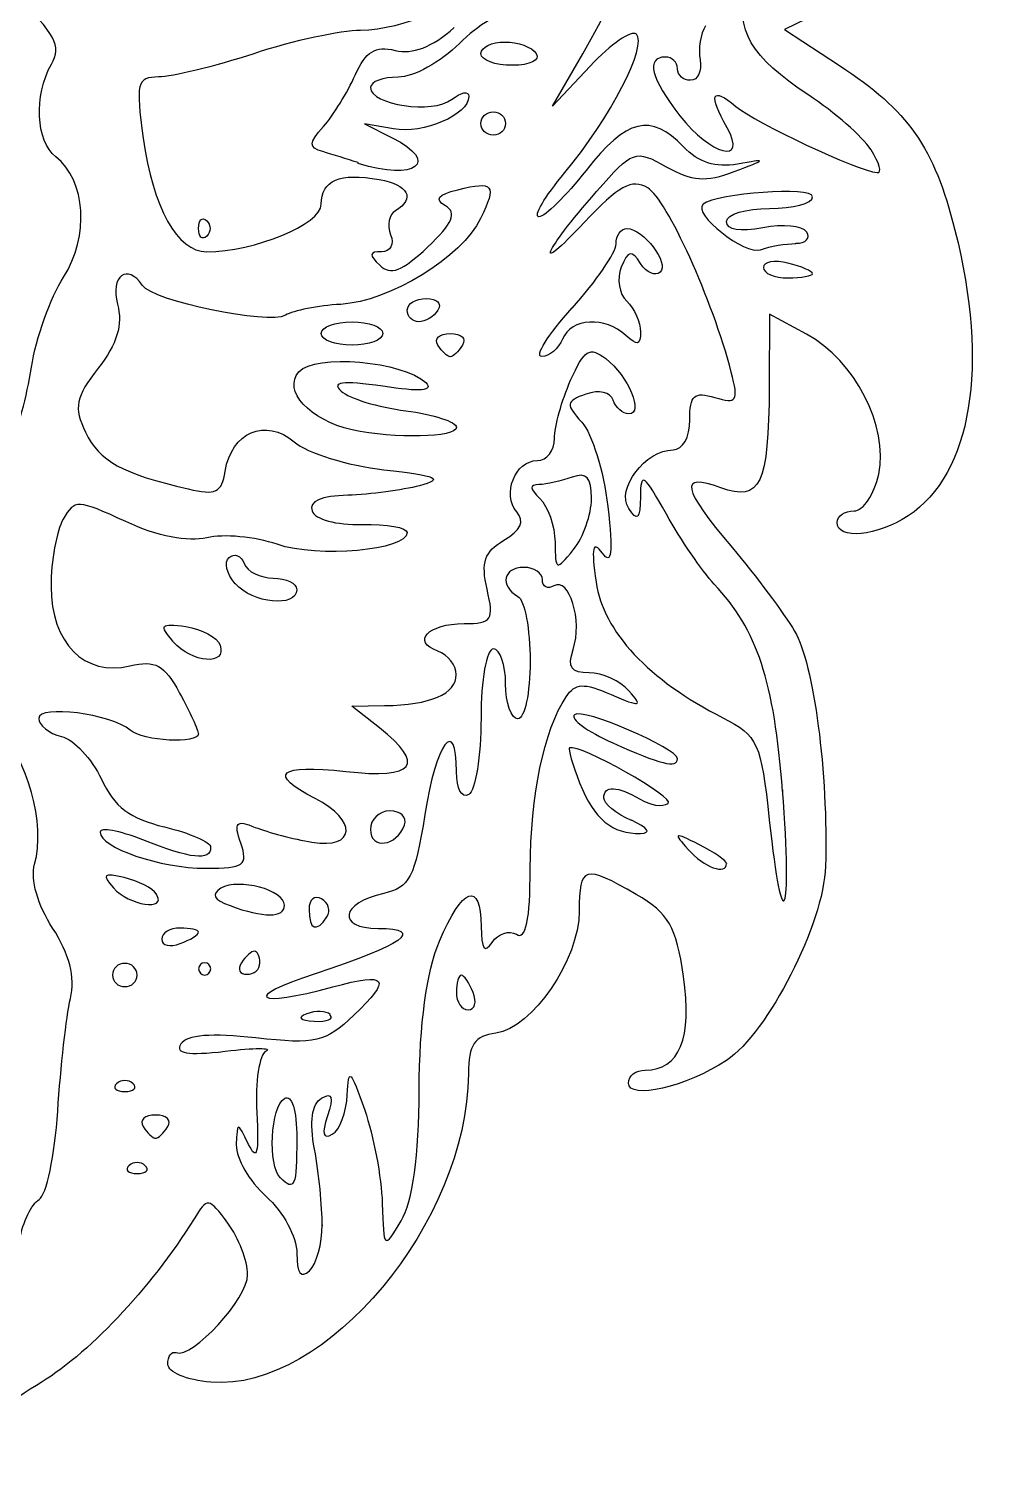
# Model space of a CAD drawing. Extents: x 2.4 to 13.2, y 1.8 to 13.4.
# Drawn here: x 9.709 to 11.29, y 3.238 to 5.6 of the extents above; entities that cross this region are included whole.
import ezdxf

# ---------------------------------------------------------------- set-up
doc = ezdxf.new("R2010")
doc.units = 0
doc.layers.add('Layer_1', color=7, linetype='CONTINUOUS')

msp = doc.modelspace()

# ---------------------------------------------------------------- linework, layer by layer
at = {"layer": 'Layer_1', "color": 7}
for points in [[(11.026569, 5.63423), (10.952769, 5.59833), (11.043719, 5.53903)], [(10.633031, 5.53829), (10.571041, 5.47229), (10.620751, 5.55859)], [(10.309216, 5.43494), (10.261386, 5.44294), (10.306876, 5.42024)], [(11.095515, 5.40023), (11.095419, 5.4006)], [(10.251276, 5.37774), (10.251099, 5.37934)], [(9.988257, 5.27107), (9.988257, 5.27077)], [(10.971743, 5.24598), (10.971725, 5.24658)], [(10.603351, 5.14015), (10.603356, 5.13981)], [(10.989166, 5.09682), (10.928506, 5.12982), (10.927873, 5.01108)], [(10.240981, 4.93956), (10.240989, 4.93926)], [(10.635209, 4.82568), (10.635259, 4.82678)], [(10.048531, 4.68629), (10.048506, 4.68619)], [(9.946195, 4.59099), (9.946205, 4.59159)], [(10.286217, 4.4489), (10.240727, 4.4848), (10.294677, 4.48549)], [(10.949718, 4.34699), (10.949911, 4.34413)], [(10.327342, 4.28869), (10.327342, 4.28929)], [(10.700972, 4.29699), (10.70097, 4.29629)], [(10.857656, 4.22583), (10.857666, 4.22503)], [(9.918987, 4.17458), (9.918998, 4.17508)], [(10.129785, 4.15687), (10.129785, 4.15698)], [(10.199735, 4.13768), (10.199695, 4.13778)], [(10.205196, 3.97594), (10.205186, 3.97704)], [(10.192006, 3.6309), (10.191849, 3.62942)]]:
    msp.add_lwpolyline(points, dxfattribs=at)
for points in [[(10.453288, 5.55864)], [(10.453288, 5.44354)], [(10.999205, 5.19638)], [(10.331977, 5.13651)], [(10.190444, 5.09811)], [(10.38252, 5.07891)], [(10.776793, 4.39778)], [(9.98826, 4.11244)], [(10.089352, 4.06224)], [(9.887161, 4.04204)], [(10.008472, 4.05214)], [(10.440382, 4.01334)], [(9.880455, 3.86314)], [(9.937709, 3.79244)], [(9.900672, 3.72814)], [(10.123019, 3.70798)]]:
    msp.add_lwpolyline(points, close=True, dxfattribs=at)
for points in [[(10.620751, 5.55859), (10.699271, 5.6949), (10.706591, 5.7312), (10.655571, 5.7312)], [(10.440021, 5.6826), (10.423691, 5.6422), (10.32607, 5.597), (10.255199, 5.597)], [(10.992947, 5.4903), (10.897157, 5.5534), (10.871528, 5.59731), (10.888264, 5.66963)], [(9.746072, 5.54123), (9.763231, 5.57163), (9.752872, 5.59103), (9.685412, 5.65501)], [(10.506526, 5.62824), (10.488086, 5.62924), (10.448126, 5.60594), (10.417776, 5.57544)], [(10.255199, 5.597), (10.223029, 5.597), (10.143814, 5.5797), (10.079169, 5.5586)], [(10.311919, 5.56394), (10.340599, 5.55694), (10.372589, 5.56894), (10.409119, 5.60164)], [(10.709171, 5.59079), (10.701371, 5.59779), (10.667131, 5.57459), (10.633031, 5.53829)], [(10.822963, 5.60419), (10.814763, 5.59189), (10.810773, 5.56659), (10.814063, 5.54829)], [(10.417776, 5.57544), (10.387416, 5.54494), (10.342096, 5.51994), (10.317037, 5.51994)], [(10.453288, 5.55864), (10.453288, 5.56954), (10.470948, 5.57774), (10.492528, 5.57774)], [(10.492528, 5.57774), (10.514108, 5.57774), (10.537398, 5.56974), (10.544268, 5.55864)], [(10.591315, 5.36275), (10.665855, 5.45205), (10.72823, 5.57271), (10.709171, 5.59079)], [(10.079169, 5.5586), (10.014519, 5.5375), (9.944011, 5.5202), (9.922464, 5.5202)], [(10.246189, 5.52324), (10.263719, 5.56234), (10.279279, 5.57204), (10.311919, 5.56394)], [(10.505028, 5.53954), (10.476558, 5.53954), (10.453288, 5.54754), (10.453288, 5.55864)], [(10.544268, 5.55864), (10.551368, 5.54774), (10.534368, 5.53954), (10.505028, 5.53954)], [(10.756683, 5.55299), (10.724273, 5.55299), (10.733113, 5.51749), (10.780703, 5.45629)], [(10.776903, 5.53389), (10.776903, 5.54479), (10.767803, 5.55299), (10.756683, 5.55299)], [(9.753302, 5.38889), (9.720431, 5.41479), (9.716891, 5.48942), (9.746072, 5.54123)], [(10.798393, 5.51479), (10.786583, 5.51479), (10.776903, 5.52279), (10.776903, 5.53389)], [(10.814063, 5.54829), (10.817263, 5.52989), (10.810263, 5.51479), (10.798393, 5.51479)], [(11.043719, 5.53903), (11.156994, 5.46503), (11.19919, 5.40495), (11.233647, 5.26829)], [(9.922464, 5.5202), (9.886924, 5.5202), (9.884584, 5.5101), (9.897224, 5.41946)], [(10.194049, 5.43894), (10.210099, 5.45704), (10.233549, 5.49514), (10.246189, 5.52324)], [(10.317037, 5.51994), (10.291987, 5.51994), (10.271487, 5.51294), (10.271487, 5.50284)], [(10.271487, 5.50284), (10.271487, 5.47414), (10.374246, 5.45904), (10.404842, 5.48314)], [(10.858483, 5.43669), (10.827463, 5.49169), (10.833023, 5.50519), (10.872923, 5.47189)], [(10.433252, 5.48814), (10.433252, 5.45794), (10.358302, 5.42574), (10.309216, 5.43494)], [(10.404842, 5.48314), (10.420452, 5.49534), (10.433252, 5.49794), (10.433252, 5.48814)], [(11.095419, 5.4006), (11.081429, 5.4221), (11.035309, 5.4624), (10.992947, 5.4903)], [(10.453288, 5.44354), (10.453288, 5.45444), (10.462388, 5.46264), (10.473508, 5.46264)], [(10.473508, 5.46264), (10.484628, 5.46264), (10.493728, 5.45464), (10.493728, 5.44354)], [(10.786543, 5.40545), (10.733083, 5.46145), (10.692813, 5.45175), (10.626265, 5.36635)], [(10.780703, 5.45629), (10.831583, 5.39109), (10.89298, 5.37539), (10.858483, 5.43669)], [(10.872923, 5.47189), (10.906233, 5.44409), (11.072177, 5.36635), (11.105615, 5.36283)], [(10.192749, 5.39734), (10.169089, 5.40434), (10.169279, 5.41104), (10.194049, 5.43894)], [(10.473508, 5.42444), (10.462388, 5.42444), (10.453288, 5.43244), (10.453288, 5.44354)], [(10.493728, 5.44354), (10.493728, 5.43264), (10.484628, 5.42444), (10.473508, 5.42444)], [(9.897224, 5.41946), (9.913024, 5.3052), (9.953574, 5.23246), (10.00147, 5.23246)], [(10.306876, 5.42024), (10.387456, 5.38014), (10.345336, 5.34794), (10.251276, 5.37774)], [(9.765974, 5.19077), (9.808891, 5.25767), (9.803002, 5.34976), (9.753302, 5.38889)], [(10.251099, 5.37934), (10.234419, 5.38434), (10.208159, 5.39284), (10.192749, 5.39734)], [(10.64373, 5.33175), (10.70357, 5.40005), (10.70685, 5.40125), (10.758376, 5.37245)], [(10.875613, 5.37685), (10.839523, 5.37085), (10.811383, 5.37885), (10.786543, 5.40545)], [(10.869913, 5.36445), (10.924493, 5.38485), (10.924873, 5.38565), (10.875613, 5.37685)], [(11.105615, 5.36283), (11.114015, 5.36183), (11.109515, 5.37873), (11.095515, 5.40023)], [(10.190374, 5.31066), (10.190374, 5.35016), (10.221014, 5.36316), (10.285644, 5.35146)], [(10.548745, 5.29015), (10.538845, 5.29015), (10.557945, 5.32285), (10.591315, 5.36275)], [(10.626265, 5.36635), (10.593555, 5.32435), (10.558665, 5.29015), (10.548745, 5.29015)], [(10.758376, 5.37245), (10.801016, 5.34845), (10.822886, 5.34705), (10.869913, 5.36445)], [(10.285644, 5.35146), (10.333764, 5.34346), (10.345874, 5.31966), (10.312564, 5.30016)], [(10.415104, 5.33466), (10.474684, 5.34946), (10.479554, 5.34266), (10.452724, 5.28746)], [(10.727913, 5.33765), (10.701343, 5.35325), (10.680343, 5.34165), (10.62306, 5.28055)], [(10.865391, 5.03448), (10.834741, 5.15274), (10.759347, 5.31908), (10.727913, 5.33765)], [(10.999215, 5.32308), (10.999215, 5.34038), (10.842151, 5.32908), (10.819053, 5.31068)], [(10.394784, 5.30796), (10.376144, 5.31886), (10.381894, 5.32646), (10.415104, 5.33466)], [(10.62306, 5.28055), (10.5385, 5.19005), (10.55466, 5.22995), (10.64373, 5.33175)], [(10.928445, 5.30378), (10.967365, 5.30378), (10.999215, 5.31178), (10.999215, 5.32308)], [(9.988257, 5.27077), (9.988257, 5.28487), (9.994357, 5.29057), (10.001747, 5.28367)], [(10.00147, 5.23246), (10.08042, 5.23246), (10.190374, 5.27806), (10.190374, 5.31066)], [(10.312564, 5.30016), (10.301924, 5.29416), (10.298354, 5.27616), (10.304564, 5.26066)], [(10.365524, 5.24036), (10.407014, 5.27976), (10.414314, 5.29666), (10.394784, 5.30796)], [(10.819053, 5.31068), (10.800383, 5.29538), (10.887613, 5.22638), (10.913673, 5.23588)], [(10.857675, 5.28218), (10.857675, 5.29438), (10.889505, 5.30378), (10.928445, 5.30378)], [(10.001747, 5.25817), (9.994347, 5.25117), (9.988257, 5.25717), (9.988257, 5.27107)], [(10.001747, 5.28367), (10.009147, 5.27667), (10.009147, 5.26517), (10.001747, 5.25817)], [(10.452724, 5.28746), (10.422104, 5.22376), (10.303102, 5.15064), (10.222444, 5.14599)], [(10.675696, 5.24535), (10.675696, 5.25935), (10.683696, 5.27065), (10.693446, 5.27065)], [(10.693446, 5.27065), (10.720806, 5.27065), (10.764106, 5.21385), (10.748246, 5.19885)], [(10.917545, 5.27208), (10.879585, 5.26508), (10.857675, 5.26808), (10.857675, 5.28218)], [(10.989505, 5.26508), (10.982805, 5.27518), (10.950475, 5.27858), (10.917545, 5.27208)], [(11.233647, 5.26829), (11.290237, 5.04387), (11.261347, 4.86739), (11.156647, 4.79782)], [(10.304564, 5.26066), (10.311064, 5.24476), (10.304482, 5.23266), (10.289524, 5.23266)], [(10.603356, 5.13981), (10.643146, 5.18381), (10.675696, 5.23131), (10.675696, 5.24535)], [(10.913673, 5.23588), (10.929183, 5.24188), (10.955313, 5.24598), (10.971743, 5.24598)], [(10.971725, 5.24658), (10.988145, 5.24658), (10.996145, 5.25458), (10.989505, 5.26508)], [(10.289524, 5.23266), (10.269364, 5.23266), (10.268704, 5.22766), (10.286624, 5.21026)], [(10.286624, 5.21026), (10.304634, 5.19316), (10.323364, 5.20016), (10.365524, 5.24036)], [(10.716126, 5.21315), (10.701026, 5.23625), (10.695846, 5.23535), (10.684216, 5.20715)], [(10.958775, 5.21378), (10.936535, 5.21978), (10.918335, 5.21578), (10.918335, 5.20678)], [(9.895802, 5.17699), (9.871478, 5.21439), (9.842573, 5.19249), (9.854862, 5.14609)], [(10.684216, 5.20715), (10.676516, 5.18835), (10.680616, 5.16315), (10.693216, 5.15115)], [(10.748246, 5.19885), (10.740446, 5.19185), (10.726036, 5.19785), (10.716126, 5.21315)], [(10.918335, 5.20678), (10.918335, 5.19668), (10.936535, 5.18938), (10.958775, 5.18938)], [(10.999205, 5.19638), (10.999205, 5.20038), (10.981005, 5.20858), (10.958775, 5.21378)], [(10.958775, 5.18938), (10.981015, 5.18938), (10.999205, 5.19338), (10.999205, 5.19638)], [(9.713297, 5.04237), (9.720637, 5.09017), (9.744318, 5.15698), (9.765974, 5.19077)], [(10.131314, 5.12809), (10.103544, 5.11179), (9.912408, 5.15149), (9.895802, 5.17699)], [(10.331977, 5.13651), (10.331977, 5.14741), (10.346157, 5.15561), (10.363507, 5.15561)], [(10.363507, 5.15561), (10.380847, 5.15561), (10.389417, 5.14761), (10.382527, 5.13651)], [(10.693216, 5.15115), (10.705826, 5.13905), (10.716126, 5.11655), (10.716126, 5.10075)], [(9.854862, 5.14609), (9.863792, 5.11259), (9.85423, 5.08069), (9.823267, 5.04103)], [(10.222444, 5.14599), (10.185454, 5.14399), (10.144444, 5.13589), (10.131314, 5.12809)], [(10.350997, 5.11741), (10.340577, 5.11741), (10.331977, 5.12541), (10.331977, 5.13651)], [(10.382527, 5.13651), (10.375627, 5.12561), (10.361487, 5.11741), (10.350997, 5.11741)], [(10.553441, 5.06005), (10.541091, 5.06005), (10.563541, 5.09605), (10.603351, 5.14015)], [(10.691866, 5.09475), (10.658206, 5.12675), (10.601486, 5.12365), (10.587501, 5.08875)], [(10.190444, 5.09811), (10.190444, 5.10901), (10.213194, 5.11721), (10.240994, 5.11721)], [(10.240994, 5.11721), (10.268794, 5.11721), (10.291544, 5.10921), (10.291544, 5.09811)], [(10.716126, 5.10075), (10.716126, 5.07835), (10.710726, 5.07715), (10.691866, 5.09475)], [(10.240994, 5.07901), (10.213194, 5.07901), (10.190444, 5.08701), (10.190444, 5.09811)], [(10.291544, 5.09811), (10.291544, 5.08721), (10.268794, 5.07901), (10.240994, 5.07901)], [(10.38252, 5.07891), (10.37562, 5.08981), (10.38472, 5.09801), (10.40274, 5.09801)], [(10.40274, 5.05981), (10.39844, 5.05981), (10.38941, 5.06781), (10.38252, 5.07891)], [(10.40274, 5.09801), (10.42075, 5.09801), (10.42985, 5.09001), (10.42296, 5.07891)], [(10.42296, 5.07891), (10.41606, 5.06801), (10.40697, 5.05981), (10.40274, 5.05981)], [(10.587501, 5.08875), (10.581101, 5.07285), (10.565761, 5.06005), (10.553441, 5.06005)], [(11.108087, 4.86652), (11.124797, 4.94572), (11.069277, 5.05321), (10.989166, 5.09682)], [(10.153539, 5.03506), (10.179719, 5.06516), (10.325933, 5.05236), (10.362301, 5.01706)], [(10.600863, 5.02099), (10.623263, 5.07139), (10.632173, 5.07709), (10.658693, 5.05669)], [(10.658693, 5.05669), (10.696033, 5.02809), (10.722173, 4.96559), (10.696753, 4.96559)], [(9.67831, 4.91708), (9.690249, 4.93818), (9.705982, 4.99448), (9.713297, 5.04237)], [(9.823267, 5.04103), (9.785612, 4.99273), (9.782465, 4.97673), (9.802356, 4.93536)], [(10.240989, 4.93926), (10.170749, 4.95546), (10.126431, 5.00406), (10.153539, 5.03506)], [(10.838221, 4.99258), (10.874971, 4.98168), (10.877931, 4.98658), (10.865391, 5.03448)], [(10.291531, 5.01106), (10.223891, 5.02116), (10.206411, 5.01806), (10.223361, 5.00306)], [(10.362301, 5.01706), (10.376081, 5.00356), (10.353601, 5.00156), (10.291531, 5.01106)], [(10.574393, 4.92509), (10.574393, 4.94489), (10.586303, 4.98819), (10.600863, 5.02099)], [(10.927873, 5.01108), (10.926926, 4.8489), (10.913533, 4.82054), (10.848333, 4.84407)], [(10.223361, 5.00306), (10.235901, 4.99096), (10.283681, 4.97666), (10.329511, 4.97076)], [(10.626043, 4.99839), (10.592913, 4.98619), (10.592233, 4.98159), (10.619443, 4.95179)], [(10.670913, 4.98829), (10.666213, 5.00179), (10.647953, 5.00549), (10.626043, 4.99839)], [(10.696753, 4.96559), (10.686853, 4.96559), (10.675263, 4.97569), (10.670913, 4.98829)], [(10.796991, 4.95568), (10.796991, 4.99648), (10.803991, 5.00278), (10.838221, 4.99258)], [(10.032119, 4.87106), (10.042219, 4.93546), (10.099059, 4.95976), (10.145833, 4.91956)], [(10.329511, 4.97076), (10.375341, 4.96476), (10.412841, 4.95266), (10.412841, 4.94356)], [(10.412841, 4.94356), (10.412841, 4.92626), (10.311007, 4.92456), (10.240981, 4.93956)], [(10.619443, 4.95179), (10.636153, 4.93349), (10.655353, 4.87119), (10.662113, 4.81313)], [(10.769791, 4.90638), (10.785521, 4.90638), (10.796991, 4.92728), (10.796991, 4.95568)], [(9.802356, 4.93536), (9.825298, 4.88766), (9.862325, 4.86726), (9.971459, 4.84216)], [(10.145833, 4.91956), (10.167193, 4.90126), (10.233703, 4.88056), (10.293601, 4.87366)], [(10.546213, 4.88889), (10.561693, 4.88889), (10.574393, 4.90519), (10.574393, 4.92509)], [(10.512343, 4.80419), (10.487223, 4.83289), (10.509443, 4.88889), (10.546213, 4.88889)], [(10.696611, 4.80998), (10.675251, 4.84208), (10.724091, 4.90638), (10.769791, 4.90638)], [(9.971459, 4.84216), (10.016459, 4.83126), (10.026749, 4.83616), (10.032119, 4.87106)], [(10.293601, 4.87366), (10.382471, 4.86356), (10.393221, 4.85856), (10.351971, 4.84736)], [(10.635259, 4.82678), (10.635259, 4.86118), (10.626959, 4.87008), (10.603279, 4.86148)], [(10.758701, 4.80038), (10.721361, 4.86738), (10.716101, 4.87098), (10.715821, 4.82928)], [(10.848333, 4.84407), (10.778773, 4.86907), (10.783553, 4.84413), (10.867193, 4.74517)], [(11.067517, 4.80602), (11.082807, 4.80602), (11.101057, 4.83322), (11.108087, 4.86652)], [(10.351971, 4.84736), (10.324171, 4.84036), (10.271091, 4.83286), (10.234027, 4.83176)], [(10.548689, 4.84928), (10.532919, 4.84928), (10.533439, 4.84228), (10.550289, 4.82628)], [(10.603279, 4.86148), (10.585689, 4.85548), (10.561129, 4.84928), (10.548689, 4.84928)], [(9.86885, 4.78826), (9.788086, 4.82536), (9.78478, 4.82536), (9.765411, 4.79226)], [(10.234027, 4.83176), (10.189667, 4.83076), (10.169537, 4.82166), (10.175157, 4.80586)], [(10.550289, 4.82628), (10.563619, 4.81358), (10.574839, 4.78118), (10.575189, 4.75438)], [(10.605519, 4.74218), (10.621849, 4.76258), (10.635209, 4.80028), (10.635209, 4.82568)], [(10.715821, 4.82928), (10.715536, 4.79218), (10.711221, 4.78798), (10.696611, 4.80998)], [(10.175157, 4.80586), (10.180057, 4.79206), (10.214897, 4.78256), (10.257717, 4.78376)], [(10.491083, 4.75769), (10.518983, 4.77419), (10.525683, 4.78889), (10.512343, 4.80419)], [(10.662113, 4.81313), (10.671013, 4.73633), (10.668613, 4.71543), (10.653113, 4.73643)], [(10.837211, 4.68564), (10.817441, 4.70674), (10.782111, 4.75844), (10.758701, 4.80038)], [(11.039717, 4.78692), (11.039717, 4.79782), (11.052227, 4.80602), (11.067517, 4.80602)], [(11.156647, 4.79782), (11.105897, 4.76412), (11.039717, 4.75802), (11.039717, 4.78692)], [(9.765411, 4.79226), (9.754419, 4.77286), (9.745414, 4.72296), (9.745414, 4.68174)], [(10.001997, 4.76186), (9.971137, 4.75486), (9.920637, 4.76386), (9.86885, 4.78826)], [(10.331757, 4.77016), (10.331757, 4.74106), (10.184789, 4.72796), (10.117667, 4.75096)], [(10.257717, 4.78376), (10.298447, 4.78476), (10.331757, 4.77876), (10.331757, 4.77016)], [(10.117667, 4.75096), (10.081397, 4.76346), (10.029337, 4.76826), (10.001997, 4.76186)], [(10.463383, 4.67699), (10.453073, 4.72119), (10.459083, 4.73879), (10.491083, 4.75769)], [(10.575189, 4.75438), (10.57582, 4.70728), (10.576789, 4.70678), (10.605519, 4.74218)], [(10.653113, 4.73643), (10.637183, 4.75793), (10.634573, 4.74653), (10.642803, 4.68853)], [(10.048506, 4.68619), (10.034456, 4.70229), (10.030026, 4.72159), (10.038706, 4.72939)], [(10.038706, 4.72939), (10.047306, 4.73639), (10.058516, 4.73339), (10.063506, 4.71929)], [(10.867193, 4.74517), (10.905763, 4.69947), (10.951883, 4.63769), (10.969655, 4.60786)], [(10.063506, 4.71929), (10.068506, 4.70609), (10.089976, 4.69529), (10.111286, 4.69529)], [(10.524149, 4.71308), (10.489809, 4.71308), (10.483489, 4.68298), (10.514049, 4.66518)], [(10.554479, 4.69268), (10.554479, 4.70358), (10.540829, 4.71308), (10.524149, 4.71308)], [(9.745414, 4.68174), (9.745414, 4.58864), (9.800525, 4.53297), (9.875384, 4.5508)], [(10.150036, 4.67619), (10.150036, 4.64639), (10.077086, 4.65369), (10.048531, 4.68629)], [(10.111286, 4.69529), (10.132616, 4.69529), (10.150036, 4.68729), (10.150036, 4.67619)], [(10.425513, 4.62049), (10.471423, 4.62049), (10.475183, 4.62649), (10.463383, 4.67699)], [(10.573239, 4.68258), (10.562929, 4.67658), (10.554479, 4.68058), (10.554479, 4.69268)], [(10.605029, 4.57799), (10.620829, 4.62519), (10.598829, 4.69758), (10.573239, 4.68258)], [(10.642803, 4.68853), (10.654523, 4.60733), (10.729323, 4.5274), (10.851658, 4.46529)], [(10.949911, 4.34413), (10.935761, 4.52689), (10.908481, 4.60957), (10.837211, 4.68564)], [(10.514049, 4.66518), (10.525169, 4.65918), (10.534269, 4.61068), (10.534269, 4.55856)], [(9.946205, 4.59159), (9.922825, 4.61829), (9.925515, 4.62139), (9.967405, 4.61559)], [(9.967405, 4.61559), (9.993815, 4.61159), (10.019145, 4.59819), (10.023725, 4.58499)], [(10.382393, 4.57509), (10.338353, 4.59109), (10.366223, 4.62049), (10.425513, 4.62049)], [(10.969655, 4.60786), (11.001305, 4.55476), (11.025135, 4.37368), (11.020575, 4.22106)], [(10.023725, 4.58499), (10.035695, 4.55049), (9.977855, 4.55539), (9.946195, 4.59099)], [(9.875384, 4.5508), (9.917344, 4.5609), (9.931451, 4.5528), (9.957072, 4.5062)], [(10.412593, 4.53669), (10.412593, 4.55169), (10.399003, 4.56899), (10.382393, 4.57509)], [(10.473609, 4.57876), (10.462389, 4.57876), (10.453389, 4.52806), (10.453389, 4.46487)], [(10.493829, 4.52126), (10.493829, 4.55286), (10.484729, 4.57876), (10.473609, 4.57876)], [(10.534269, 4.55856), (10.534269, 4.50646), (10.525169, 4.46376), (10.514049, 4.46376)], [(10.631499, 4.53959), (10.601389, 4.53959), (10.595169, 4.54759), (10.605029, 4.57799)], [(10.294677, 4.48549), (10.370307, 4.48649), (10.412593, 4.50469), (10.412593, 4.53669)], [(10.696919, 4.50979), (10.682579, 4.52609), (10.653129, 4.53959), (10.631499, 4.53959)], [(10.514049, 4.46376), (10.502929, 4.46376), (10.493829, 4.48966), (10.493829, 4.52126)], [(10.593529, 4.49979), (10.609039, 4.52279), (10.621679, 4.52339), (10.667629, 4.50379)], [(9.875818, 4.4449), (9.844542, 4.472), (9.725188, 4.4874), (9.725188, 4.4643)], [(9.957072, 4.5062), (9.974102, 4.475), (9.988032, 4.4447), (9.988032, 4.4389)], [(10.534359, 4.21686), (10.534553, 4.33669), (10.557389, 4.44632), (10.593529, 4.49979)], [(10.667629, 4.50379), (10.717019, 4.48239), (10.720199, 4.48319), (10.696919, 4.50979)], [(9.725188, 4.4643), (9.725188, 4.4534), (9.742059, 4.4396), (9.762652, 4.4345)], [(10.412949, 4.37637), (10.412949, 4.46987), (10.379529, 4.42487), (10.360899, 4.30627)], [(10.453389, 4.46487), (10.453389, 4.40217), (10.444289, 4.34564), (10.433169, 4.33907)], [(10.6071, 4.47048), (10.6, 4.46348), (10.62843, 4.44278), (10.67031, 4.42398)], [(10.776793, 4.39778), (10.776793, 4.41538), (10.619936, 4.48268), (10.6071, 4.47048)], [(10.851658, 4.46529), (10.909128, 4.43609), (10.914618, 4.42399), (10.928018, 4.29749)], [(9.718457, 4.2244), (9.736934, 4.2913), (9.707752, 4.39525), (9.653215, 4.45673)], [(9.988032, 4.4389), (9.988032, 4.422), (9.896792, 4.4268), (9.875818, 4.4449)], [(10.230617, 4.3771), (10.344444, 4.3642), (10.362932, 4.388), (10.286217, 4.4489)], [(9.762652, 4.4345), (9.783255, 4.4295), (9.81283, 4.3978), (9.828362, 4.3644)], [(10.76149, 4.32439), (10.77596, 4.33239), (10.61509, 4.42359), (10.599313, 4.41589)], [(10.67031, 4.42398), (10.74895, 4.38868), (10.776792, 4.38178), (10.776793, 4.39778)], [(10.599313, 4.41589), (10.596113, 4.41489), (10.603613, 4.38849), (10.615733, 4.35819)], [(10.180067, 4.3327), (10.101167, 4.3728), (10.120217, 4.3895), (10.230617, 4.3771)], [(10.433169, 4.33907), (10.421699, 4.33207), (10.412949, 4.34917), (10.412949, 4.37637)], [(9.828362, 4.3644), (9.849592, 4.3186), (9.875415, 4.2992), (9.932428, 4.2858)], [(10.615733, 4.35819), (10.639833, 4.29809), (10.669343, 4.27379), (10.716132, 4.27519)], [(10.65548, 4.33339), (10.65548, 4.35439), (10.6782, 4.35359), (10.71517, 4.33139)], [(10.928018, 4.29749), (10.949538, 4.0943), (10.966308, 4.13261), (10.949718, 4.34699)], [(10.175067, 4.2607), (10.247277, 4.2485), (10.250647, 4.2969), (10.180067, 4.3327)], [(10.70097, 4.29629), (10.67595, 4.30719), (10.65548, 4.32429), (10.65548, 4.33339)], [(10.71517, 4.33139), (10.73132, 4.32129), (10.75217, 4.31819), (10.76149, 4.32439)], [(10.057827, 4.259), (10.046167, 4.2938), (10.049827, 4.2979), (10.081747, 4.285)], [(10.303322, 4.31209), (10.285732, 4.31209), (10.271312, 4.29839), (10.271312, 4.28169)], [(10.360899, 4.30627), (10.344629, 4.20266), (10.335779, 4.18571), (10.293139, 4.17628)], [(10.327342, 4.28929), (10.331742, 4.30189), (10.320942, 4.31209), (10.303322, 4.31209)], [(9.896396, 4.2645), (9.857826, 4.2798), (9.826284, 4.2855), (9.826284, 4.2773)], [(9.826284, 4.2773), (9.826284, 4.2516), (9.925546, 4.2177), (10.000457, 4.2177)], [(9.932428, 4.2858), (9.974138, 4.2757), (10.008248, 4.2609), (10.008248, 4.2523)], [(10.081747, 4.285), (10.102497, 4.277), (10.144487, 4.2658), (10.175067, 4.2607)], [(10.271312, 4.28169), (10.271312, 4.24779), (10.314832, 4.25379), (10.327342, 4.28869)], [(10.716132, 4.27519), (10.734712, 4.27588), (10.728832, 4.28319), (10.700972, 4.29699)], [(10.812176, 4.25683), (10.770926, 4.27773), (10.769266, 4.27673), (10.794426, 4.24883)], [(10.008248, 4.2523), (10.008248, 4.2293), (9.975818, 4.2329), (9.896396, 4.2645)], [(10.000457, 4.2177), (10.064107, 4.2177), (10.070177, 4.2227), (10.057827, 4.259)], [(10.857666, 4.22503), (10.857666, 4.23003), (10.837196, 4.24423), (10.812176, 4.25683)], [(10.794426, 4.24883), (10.820266, 4.21913), (10.857656, 4.20553), (10.857656, 4.22583)], [(9.748117, 4.11922), (9.723251, 4.15742), (9.711493, 4.19912), (9.718457, 4.2244)], [(9.866098, 4.20228), (9.831696, 4.21028), (9.828464, 4.20828), (9.848025, 4.18548)], [(10.511769, 4.10902), (10.527349, 4.09892), (10.534299, 4.13302), (10.534359, 4.21686)], [(10.709003, 4.17455), (10.623263, 4.22415), (10.615073, 4.22175), (10.615073, 4.14725)], [(11.020575, 4.22106), (11.017675, 4.12676), (10.926075, 3.94692), (10.857706, 3.90153)], [(9.848025, 4.18548), (9.873582, 4.15628), (9.937326, 4.14688), (9.918987, 4.17458)], [(9.918998, 4.17508), (9.912898, 4.18518), (9.889148, 4.19668), (9.866098, 4.20228)], [(10.025165, 4.18488), (10.008455, 4.17478), (10.013035, 4.16628), (10.040145, 4.15618)], [(10.129785, 4.15698), (10.129785, 4.18188), (10.054365, 4.20208), (10.025165, 4.18488)], [(10.384809, 4.09752), (10.422479, 4.18682), (10.453239, 4.19775), (10.453689, 4.12192)], [(10.040145, 4.15618), (10.095285, 4.13578), (10.129785, 4.13598), (10.129785, 4.15687)], [(10.190795, 4.16768), (10.179485, 4.17368), (10.170255, 4.16668), (10.170255, 4.14988)], [(10.199695, 4.13778), (10.206095, 4.14788), (10.202295, 4.16108), (10.190795, 4.16768)], [(10.293139, 4.17628), (10.221959, 4.16068), (10.215219, 4.11868), (10.283939, 4.11868)], [(10.786813, 4.03979), (10.774873, 4.12219), (10.762493, 4.14365), (10.709003, 4.17455)], [(10.170255, 4.14988), (10.170255, 4.11628), (10.182385, 4.11128), (10.199735, 4.13768)], [(10.615073, 4.14725), (10.615073, 4.06755), (10.537943, 3.9547), (10.477901, 3.9465)], [(9.777246, 4.00314), (9.785436, 4.03874), (9.775966, 4.07654), (9.748117, 4.11922)], [(9.95793, 4.11934), (9.94125, 4.11934), (9.9276, 4.11134), (9.9276, 4.10084)], [(9.98826, 4.11234), (9.98826, 4.11634), (9.97461, 4.11934), (9.95793, 4.11934)], [(9.95793, 4.09384), (9.97461, 4.09984), (9.98826, 4.10824), (9.98826, 4.11244)], [(10.283939, 4.11868), (10.363469, 4.11868), (10.324829, 4.09088), (10.180488, 4.04418)], [(10.453689, 4.12192), (10.453973, 4.08432), (10.459089, 4.07672), (10.471639, 4.09572)], [(10.471639, 4.09572), (10.481339, 4.11032), (10.499409, 4.11622), (10.511769, 4.10902)], [(9.9276, 4.10084), (9.9276, 4.09074), (9.94125, 4.08714), (9.95793, 4.09384)], [(10.351569, 3.85299), (10.351885, 3.96059), (10.363889, 4.04794), (10.384809, 4.09752)], [(9.998372, 4.06224), (9.992872, 4.06224), (9.988272, 4.05724), (9.988272, 4.05214)], [(10.008472, 4.05214), (10.008472, 4.05714), (10.003872, 4.06224), (9.998372, 4.06224)], [(10.059032, 4.06224), (10.052132, 4.05134), (10.056132, 4.04314), (10.067932, 4.04314)], [(10.080452, 4.08134), (10.075552, 4.08134), (10.065922, 4.07334), (10.059032, 4.06224)], [(10.067932, 4.04314), (10.079712, 4.04314), (10.089352, 4.05114), (10.089352, 4.06224)], [(10.089352, 4.06224), (10.089352, 4.07314), (10.085352, 4.08134), (10.080452, 4.08134)], [(9.866941, 4.06114), (9.855821, 4.06114), (9.846721, 4.05314), (9.846721, 4.04204)], [(9.846721, 4.04204), (9.846721, 4.03114), (9.855861, 4.02294), (9.866941, 4.02294)], [(9.887161, 4.04204), (9.887161, 4.05294), (9.878021, 4.06114), (9.866941, 4.06114)], [(9.866941, 4.02294), (9.878061, 4.02294), (9.887161, 4.03094), (9.887161, 4.04204)], [(9.988272, 4.05214), (9.988272, 4.04714), (9.992872, 4.04204), (9.998372, 4.04204)], [(9.998372, 4.04204), (10.003872, 4.04204), (10.008472, 4.04704), (10.008472, 4.05214)], [(10.180488, 4.04418), (10.058136, 4.00458), (10.081068, 3.98758), (10.209618, 4.02248)], [(10.209618, 4.02248), (10.299728, 4.04708), (10.307658, 4.03628), (10.243958, 3.97568)], [(10.420802, 4.04204), (10.416402, 4.04204), (10.412802, 4.02904), (10.412802, 4.01334)], [(10.440382, 4.01334), (10.433982, 4.02924), (10.425162, 4.04204), (10.420802, 4.04204)], [(10.723813, 3.88543), (10.779973, 3.88543), (10.801533, 3.93823), (10.786813, 4.03979)], [(9.756494, 3.81785), (9.761274, 3.89075), (9.770612, 3.97411), (9.777246, 4.00314)], [(10.412802, 4.01334), (10.412802, 3.99744), (10.421602, 3.98464), (10.432382, 3.98464)], [(10.432382, 3.98464), (10.443152, 3.98464), (10.446722, 3.99764), (10.440382, 4.01334)], [(10.243958, 3.97568), (10.196728, 3.93098), (10.181858, 3.92738), (10.082779, 3.93858)], [(10.166436, 3.97804), (10.150286, 3.97204), (10.155096, 3.96714), (10.178666, 3.96584)], [(10.205186, 3.97704), (10.198486, 3.98304), (10.181026, 3.98404), (10.166436, 3.97804)], [(10.178666, 3.96584), (10.199986, 3.96484), (10.211916, 3.96984), (10.205196, 3.97594)], [(10.082779, 3.93858), (10.009839, 3.94658), (9.968879, 3.94358), (9.959316, 3.92848)], [(10.477901, 3.9465), (10.442521, 3.9415), (10.433001, 3.9277), (10.432621, 3.8794)], [(9.959316, 3.92848), (9.949006, 3.91278), (9.969736, 3.90938), (10.032416, 3.91648)], [(10.032416, 3.91648), (10.080496, 3.92248), (10.110666, 3.92248), (10.099476, 3.91674)], [(10.099476, 3.91674), (10.088296, 3.91174), (10.081406, 3.86604), (10.084156, 3.8159)], [(10.857706, 3.90153), (10.792206, 3.85813), (10.695953, 3.83583), (10.695953, 3.86413)], [(10.432621, 3.8794), (10.430721, 3.6351), (10.198069, 3.35645), (10.008692, 3.3716)], [(10.233089, 3.84475), (10.234989, 3.88985), (10.238489, 3.88675), (10.261869, 3.81975)], [(10.695953, 3.86413), (10.695953, 3.87623), (10.708493, 3.88543), (10.723813, 3.88543)], [(9.853473, 3.86314), (9.846033, 3.85614), (9.852193, 3.85024), (9.866964, 3.85024)], [(9.880422, 3.86314), (9.872982, 3.87014), (9.860872, 3.87014), (9.853473, 3.86314)], [(9.866964, 3.85024), (9.881784, 3.85024), (9.887843, 3.85624), (9.880455, 3.86314)], [(10.190679, 3.83905), (10.208239, 3.84985), (10.210999, 3.84105), (10.200579, 3.81005)], [(10.321959, 3.63761), (10.340749, 3.66881), (10.351119, 3.74412), (10.351569, 3.85299)], [(10.123049, 3.70792), (10.102139, 3.72772), (10.107159, 3.82569), (10.129749, 3.83898)], [(10.129749, 3.83898), (10.141939, 3.84598), (10.149969, 3.81998), (10.149969, 3.77298)], [(10.179269, 3.75515), (10.170869, 3.80075), (10.174769, 3.82975), (10.190679, 3.83905)], [(10.208579, 3.77995), (10.220899, 3.78695), (10.231929, 3.81635), (10.233089, 3.84475)], [(9.725813, 3.67247), (9.737911, 3.67947), (9.751721, 3.74497), (9.756494, 3.81785)], [(9.917489, 3.81154), (9.899479, 3.81154), (9.890409, 3.80354), (9.897269, 3.79244)], [(9.937709, 3.79244), (9.944609, 3.80334), (9.935509, 3.81154), (9.917489, 3.81154)], [(10.084156, 3.8159), (10.087956, 3.748), (10.084439, 3.7346), (10.070566, 3.7633)], [(10.200579, 3.81005), (10.190779, 3.78065), (10.193279, 3.77105), (10.208579, 3.77995)], [(10.261869, 3.81975), (10.276529, 3.77755), (10.289539, 3.70852), (10.290809, 3.66631)], [(9.897269, 3.79244), (9.904069, 3.78154), (9.913229, 3.77334), (9.917489, 3.77334)], [(9.917489, 3.77334), (9.921789, 3.77334), (9.930819, 3.78134), (9.937709, 3.79244)], [(10.070566, 3.7633), (10.052156, 3.8012), (10.051896, 3.8011), (10.050506, 3.7623)], [(10.050506, 3.7623), (10.049875, 3.7404), (10.071836, 3.7023), (10.099636, 3.6775)], [(10.149969, 3.77298), (10.149969, 3.69338), (10.146669, 3.68548), (10.123019, 3.70798)], [(10.191849, 3.62942), (10.192042, 3.66032), (10.186449, 3.71682), (10.179269, 3.75515)], [(9.900641, 3.72814), (9.893241, 3.73514), (9.88108, 3.73514), (9.873692, 3.72814)], [(9.873692, 3.72814), (9.866252, 3.72114), (9.872412, 3.71524), (9.887182, 3.71524)], [(9.887182, 3.71524), (9.902002, 3.71524), (9.908062, 3.72124), (9.900672, 3.72814)], [(9.69358, 3.60607), (9.69921, 3.63547), (9.713704, 3.66537), (9.725813, 3.67247)], [(10.03648, 3.63354), (10.00488, 3.67624), (10.00305, 3.67644), (9.98088, 3.64054)], [(10.099636, 3.6775), (10.127696, 3.6526), (10.150186, 3.611), (10.150186, 3.5841)], [(10.290809, 3.66631), (10.293009, 3.59001), (10.293409, 3.58981), (10.321959, 3.63761)], [(9.98088, 3.64054), (9.90843, 3.52446), (9.805315, 3.41564), (9.721322, 3.36661)], [(10.06915, 3.54894), (10.06915, 3.57114), (10.05446, 3.60914), (10.03648, 3.63354)], [(10.170936, 3.5552), (10.182346, 3.5661), (10.191846, 3.6002), (10.192006, 3.6309)], [(10.150186, 3.5841), (10.150186, 3.5509), (10.156786, 3.5419), (10.170936, 3.5552)], [(9.951262, 3.4204), (9.978402, 3.4103), (10.06915, 3.5097), (10.06915, 3.54894)], [(9.937742, 3.4013), (9.937742, 3.4145), (9.943842, 3.4231), (9.951262, 3.4204)], [(10.008692, 3.3716), (9.968602, 3.3756), (9.937742, 3.3877), (9.937742, 3.4013)], [(9.721322, 3.36661), (9.668645, 3.33581), (9.603808, 3.27811), (9.577235, 3.23826)]]:
    msp.add_open_spline(points, degree=3, dxfattribs=at)

doc.saveas('drawing.dxf')
